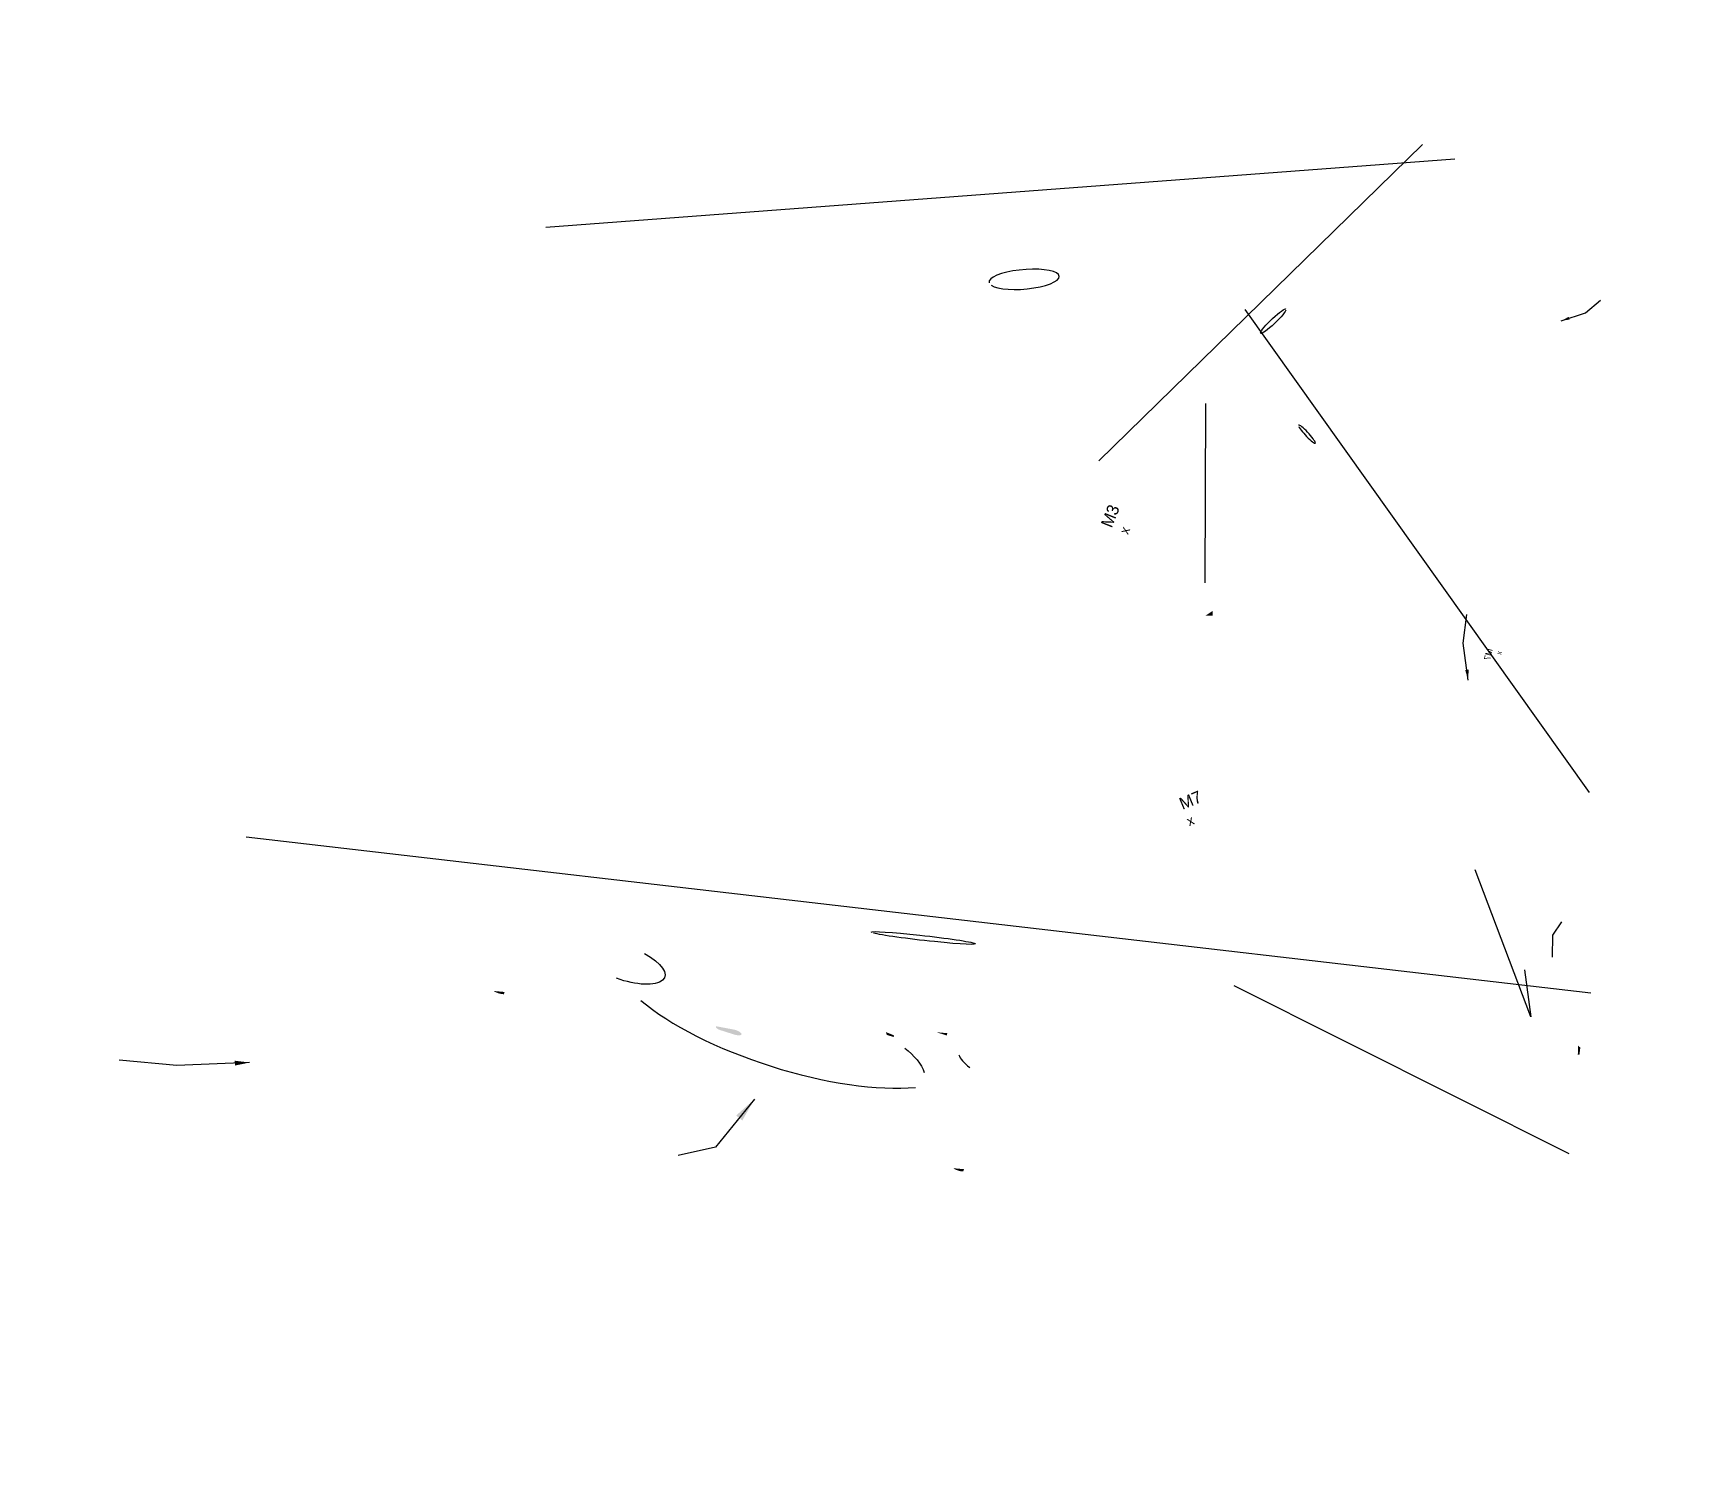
# Model space of a CAD drawing. Header units: millimetres. Extents: x -234 to 113, y -168 to 131.
import ezdxf

# ---------------------------------------------------------------- set-up
doc = ezdxf.new("R2010")
doc.units = ezdxf.units.MM
doc.dimstyles.get("Standard").update_dxf_attribs({"dimtxt": 2.5, "dimasz": 2.5, "dimexe": 1.25, "dimexo": 0.625, "dimtad": 1, "dimcen": 2.5, "dimazin": 3, "dimtfac": 1, "dimtmove": 0, "dimatfit": 3})

# ---------------------------------------------------------------- blocks, each defined once
blk = doc.blocks.new('B2', base_point=(1.77, 2.55))
at = {"extrusion": (0.189212, -0.354763, 0.776319)}
blk.add_lwpolyline([(-10.45, 9.24), (-18.42, 7.58), (12.9, 27.66)], dxfattribs=at)
blk.add_polyline3d([(-10.84, -8.61, 0), (-7.84, -7.61, 2), (-5.84, -10.61, -1)])
blk.add_solid([(-23.79, -24.75), (-22.79, -24.75), (-23.79, -24.05), (-22.59, -23.75)])
at = {"extrusion": (0, 0, -1), "insert": (30.52, 34.4), "char_height": 2.5, "attachment_point": 1, "rotation": 20.5151}
blk.add_mtext('M7\\P{\\H2;x}', dxfattribs=at)
blk.add_leader([(25.76, 40.33), (30.76, 44.33), (34.76, 44.33)], dimstyle='Standard')
blk = doc.blocks.new('B0', base_point=(1.42, -0.49))
for p, q in [((-48.5, 34.89), (-24.34, -21.77, 2.72)), ((-48.97, -32.35), (44.72, -45.73, 2.68))]:
    blk.add_line(p, q)
blk.add_ellipse((-2.61, -29.78), major_axis=(3.63, -0.48), ratio=0.276359, start_param=6.610279, end_param=0.04105)
blk.add_leader([(43.06, 47.36), (48.06, 51.36), (52.06, 51.36)], dimstyle='Standard')
blk = doc.blocks.new('B1', base_point=(1.04, -0.74))
for points in [[(20.23, 3.27), (21.73, 3.27), (21.73, 4.27)], [(-39.93, -36.15, 0.4), (-38.43, -36.15), (-38.43, -35.15)], [(28.12, -48.48, 0.4), (29.62, -48.48), (29.62, -47.48)]]:
    blk.add_hatch(color=7).paths.add_polyline_path(points)
at = {"extrusion": (0.01, 0.005, 1)}
h = blk.add_hatch(color=7, dxfattribs=at)
edge = h.paths.add_edge_path()
edge.add_line((-8.39, -23.11), (-6.39, -23.11))
edge.add_arc((-6.39, -22.11), 1, -90, 90)
edge.add_ellipse((-8.39, -22.11), major_axis=(0, 1), ratio=0.733977, start_angle=90, end_angle=270)
blk.add_lwpolyline([(-20.12, -21.34, 0.488098), (19.78, -21.19)], format="xyb")
blk.add_arc((31.99, -0.88), 8.1, 194.0689, 223.4071)
for centre, major_axis, ratio, start_param, end_param in [((-23.96, -8.67), (-1.25, 6.93), 0.850055, 2.886391, -0.611279), ((16.87, -13.02), (-2.67, 7.11), 0.389613, 4.407624, -0.728352)]:
    blk.add_ellipse(centre, major_axis=major_axis, ratio=ratio, start_param=start_param, end_param=end_param)
at = {"extrusion": (0, 0, -1)}
blk.add_solid([(-14.78, -4.03), (-13.78, -4.03), (-14.78, -3.33), (-13.58, -3.03)], dxfattribs=at)
at = {"xscale": 2, "rotation": 213.38174361497326}
blk.add_blockref('B0', (8.79, 5.14), dxfattribs=at)

msp = doc.modelspace()

# ---------------------------------------------------------------- hatches: boundary and pattern name
msp.add_hatch(color=7).paths.add_polyline_path([(9.89, 10.47), (11.39, 10.47), (11.39, 11.47)])

# ---------------------------------------------------------------- linework, layer by layer
msp.add_ellipse((30.96, 48.17), major_axis=(-1.74, 1.88), ratio=0.146559, start_param=6.717113, end_param=-6.327992)

# ---------------------------------------------------------------- block references
for name, p, xscale, yscale, rotation in [('B0', (-23.05, 21.39), 2, 2, 192.41992869667408), ('B1', (-74.03, -69.24), 1.5, 0.5, 342.3601158085204), ('B2', (78.77, -40.99), 1.5, 0.5, 82.88627702308615)]:
    msp.add_blockref(name, p, dxfattribs=dict(xscale=xscale, yscale=yscale, rotation=rotation))
at = {"extrusion": (0.01, 0.005, 1), "xscale": -1, "yscale": 0.5, "rotation": 220.24805882196262}
msp.add_blockref('B0', (36.51, 63.06), dxfattribs=at)

# ---------------------------------------------------------------- texts
at = {"char_height": 2.5, "attachment_point": 1}
for s, insert, rotation in [('M3\\P{\\H2;x}', (-11.92, 29.48), 68.2263), ('M7\\P{\\H2;x}', (4.15, -27.58), 22.5344)]:
    msp.add_mtext(s, dxfattribs=dict(at, insert=insert, rotation=rotation))

doc.saveas('drawing.dxf')
